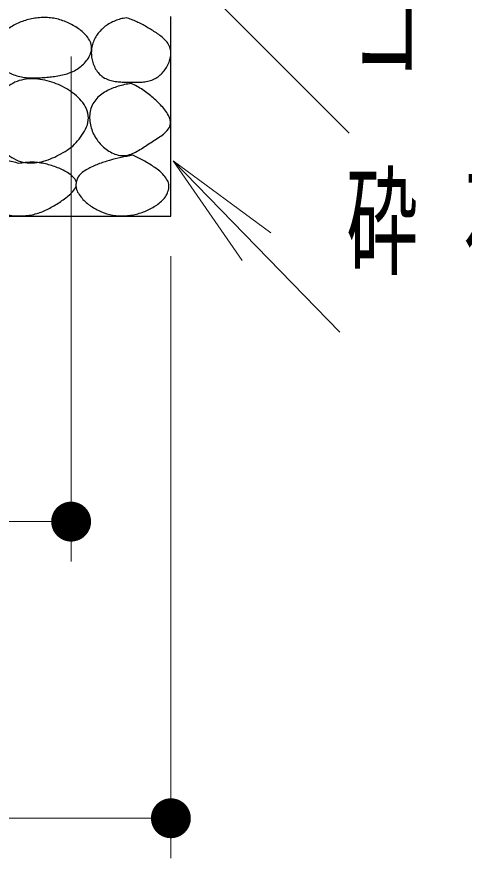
# Model space of a CAD drawing. Units: millimetres on the paper, scale 1:20. Extents: x -385 to 0, y 0 to 267.
# Drawn here: x -78.98 to -67.77, y 51.24 to 72.32 of the extents above; entities that cross this region are included whole.
import ezdxf

# ---------------------------------------------------------------- set-up
doc = ezdxf.new("R2010")
doc.units = ezdxf.units.MM
doc.layers.add('1_20', color=7, linetype='Continuous', lineweight=25)
doc.styles.add('ＭＳ ゴシック', font='')
doc.styles.get('ＭＳ ゴシック').set_extended_font_data('MS Gothic')

# ---------------------------------------------------------------- blocks, each defined once
blk = doc.blocks.new('open_arrow')
at = {"color": 0, "linetype": 'Continuous', "lineweight": -2}
blk.add_lwpolyline([(7.5, 1.25), (0, 0), (7.5, -1.25)], dxfattribs=at)
blk = doc.blocks.new('filled_dot')
at = {"color": 0, "linetype": 'Continuous', "lineweight": -2, "const_width": 1.25}
blk.add_lwpolyline([(-0.625, 0, 1), (0.625, 0, 1)], format="xyb", close=True, dxfattribs=at)

msp = doc.modelspace()

# ---------------------------------------------------------------- linework, layer by layer
at = {"layer": '1_20', "lineweight": 13}
for p, q in [((-77.616, 76.373), (-70.654, 69.411)), ((-77.618, 71.328), (-77.618, 58.676)), ((-73.33, 66.216), (-75.063, 68.715)), ((-75.063, 68.715), (-72.613, 66.914)), ((-75.063, 68.715), (-72.971, 66.565)), ((-70.886, 64.422), (-75.063, 68.715)), ((-75.118, 66.328), (-75.118, 51.245)), ((-77.618, 59.676), (-122.618, 59.676)), ((-75.118, 52.245), (-125.118, 52.245))]:
    msp.add_line(p, q, dxfattribs=at)
at = {"layer": '1_20', "color": 3}
for p, q in [((-75.118, 67.328), (-75.118, 72.328)), ((-125.118, 67.328), (-75.118, 67.328))]:
    msp.add_line(p, q, dxfattribs=at)
at = {"layer": '1_20'}
for points, knots in [([(-78.212, 72.303), (-78.159, 72.299), (-78.106, 72.294), (-78.054, 72.286), (-78.001, 72.277), (-77.949, 72.265), (-77.899, 72.25), (-77.848, 72.235), (-77.798, 72.216), (-77.749, 72.196), (-77.7, 72.176), (-77.652, 72.153), (-77.605, 72.128), (-77.558, 72.103), (-77.512, 72.076), (-77.468, 72.046), (-77.424, 72.017), (-77.381, 71.986), (-77.341, 71.951), (-77.301, 71.916), (-77.261, 71.88), (-77.228, 71.839), (-77.195, 71.798), (-77.162, 71.753), (-77.141, 71.705), (-77.121, 71.658), (-77.105, 71.603), (-77.104, 71.552), (-77.102, 71.5), (-77.115, 71.446), (-77.133, 71.396), (-77.15, 71.347), (-77.178, 71.3), (-77.208, 71.256), (-77.238, 71.213), (-77.273, 71.172), (-77.311, 71.135), (-77.349, 71.098), (-77.39, 71.064), (-77.434, 71.034), (-77.477, 71.004), (-77.524, 70.978), (-77.572, 70.955), (-77.619, 70.932), (-77.67, 70.913), (-77.72, 70.897), (-77.77, 70.881), (-77.822, 70.868), (-77.874, 70.857), (-77.926, 70.845), (-77.978, 70.837), (-78.031, 70.83), (-78.084, 70.822), (-78.136, 70.817), (-78.189, 70.812), (-78.242, 70.807), (-78.295, 70.803), (-78.348, 70.8), (-78.401, 70.797), (-78.454, 70.793), (-78.507, 70.792), (-78.56, 70.792), (-78.613, 70.791), (-78.666, 70.795), (-78.719, 70.798), (-78.772, 70.803), (-78.825, 70.812), (-78.877, 70.82), (-78.929, 70.832), (-78.98, 70.847), (-79.031, 70.862), (-79.081, 70.881), (-79.129, 70.902), (-79.178, 70.924), (-79.225, 70.948), (-79.271, 70.975), (-79.316, 71.003), (-79.361, 71.032), (-79.401, 71.066), (-79.442, 71.1), (-79.482, 71.136), (-79.515, 71.177), (-79.547, 71.219), (-79.58, 71.265), (-79.596, 71.313), (-79.613, 71.362), (-79.62, 71.419), (-79.615, 71.47), (-79.61, 71.521), (-79.589, 71.573), (-79.566, 71.621), (-79.544, 71.668), (-79.512, 71.712), (-79.48, 71.754), (-79.448, 71.796), (-79.412, 71.836), (-79.374, 71.873), (-79.336, 71.91), (-79.296, 71.945), (-79.255, 71.978), (-79.213, 72.011), (-79.169, 72.042), (-79.124, 72.07), (-79.08, 72.098), (-79.033, 72.124), (-78.985, 72.147), (-78.937, 72.17), (-78.888, 72.19), (-78.838, 72.208), (-78.788, 72.226), (-78.737, 72.241), (-78.686, 72.254), (-78.634, 72.267), (-78.582, 72.277), (-78.53, 72.285), (-78.477, 72.293), (-78.424, 72.298), (-78.371, 72.301), (-78.318, 72.304), (-78.265, 72.303), (-78.212, 72.303)], [0, 0, 0, 0, 1, 1, 1, 2, 2, 2, 3, 3, 3, 4, 4, 4, 5, 5, 5, 6, 6, 6, 7, 7, 7, 8, 8, 8, 9, 9, 9, 10, 10, 10, 11, 11, 11, 12, 12, 12, 13, 13, 13, 14, 14, 14, 15, 15, 15, 16, 16, 16, 17, 17, 17, 18, 18, 18, 19, 19, 19, 20, 20, 20, 21, 21, 21, 22, 22, 22, 23, 23, 23, 24, 24, 24, 25, 25, 25, 26, 26, 26, 27, 27, 27, 28, 28, 28, 29, 29, 29, 30, 30, 30, 31, 31, 31, 32, 32, 32, 33, 33, 33, 34, 34, 34, 35, 35, 35, 36, 36, 36, 37, 37, 37, 38, 38, 38, 39, 39, 39, 40, 40, 40, 40]), ([(-76.241, 72.298), (-76.195, 72.284), (-76.15, 72.27), (-76.106, 72.254), (-76.062, 72.237), (-76.018, 72.219), (-75.975, 72.199), (-75.932, 72.179), (-75.89, 72.158), (-75.848, 72.136), (-75.806, 72.114), (-75.765, 72.091), (-75.724, 72.067), (-75.683, 72.044), (-75.642, 72.019), (-75.602, 71.994), (-75.562, 71.97), (-75.521, 71.945), (-75.482, 71.919), (-75.443, 71.892), (-75.404, 71.865), (-75.367, 71.836), (-75.33, 71.806), (-75.293, 71.776), (-75.262, 71.741), (-75.23, 71.706), (-75.198, 71.669), (-75.176, 71.628), (-75.153, 71.588), (-75.135, 71.542), (-75.126, 71.496), (-75.117, 71.451), (-75.117, 71.402), (-75.122, 71.355), (-75.126, 71.308), (-75.138, 71.261), (-75.153, 71.217), (-75.167, 71.172), (-75.187, 71.128), (-75.21, 71.087), (-75.232, 71.045), (-75.258, 71.005), (-75.287, 70.968), (-75.316, 70.931), (-75.349, 70.896), (-75.384, 70.865), (-75.419, 70.834), (-75.458, 70.805), (-75.499, 70.783), (-75.54, 70.76), (-75.585, 70.742), (-75.63, 70.727), (-75.675, 70.713), (-75.722, 70.704), (-75.768, 70.696), (-75.815, 70.689), (-75.862, 70.686), (-75.909, 70.683), (-75.957, 70.681), (-76.004, 70.681), (-76.051, 70.681), (-76.099, 70.681), (-76.146, 70.682), (-76.193, 70.683), (-76.24, 70.684), (-76.288, 70.685), (-76.335, 70.688), (-76.382, 70.691), (-76.429, 70.694), (-76.476, 70.701), (-76.523, 70.707), (-76.57, 70.714), (-76.616, 70.726), (-76.661, 70.738), (-76.707, 70.753), (-76.749, 70.773), (-76.792, 70.794), (-76.833, 70.819), (-76.869, 70.849), (-76.905, 70.879), (-76.937, 70.916), (-76.965, 70.953), (-76.993, 70.991), (-77.016, 71.033), (-77.036, 71.076), (-77.056, 71.119), (-77.072, 71.164), (-77.084, 71.209), (-77.096, 71.255), (-77.105, 71.302), (-77.109, 71.349), (-77.113, 71.396), (-77.113, 71.444), (-77.109, 71.491), (-77.105, 71.537), (-77.096, 71.585), (-77.083, 71.63), (-77.07, 71.675), (-77.053, 71.72), (-77.033, 71.762), (-77.012, 71.805), (-76.988, 71.846), (-76.96, 71.884), (-76.933, 71.923), (-76.902, 71.959), (-76.869, 71.992), (-76.835, 72.026), (-76.799, 72.056), (-76.761, 72.084), (-76.723, 72.113), (-76.683, 72.138), (-76.641, 72.161), (-76.6, 72.184), (-76.557, 72.204), (-76.513, 72.222), (-76.47, 72.239), (-76.425, 72.255), (-76.379, 72.268), (-76.334, 72.28), (-76.287, 72.289), (-76.241, 72.298)], [0, 0, 0, 0, 1, 1, 1, 2, 2, 2, 3, 3, 3, 4, 4, 4, 5, 5, 5, 6, 6, 6, 7, 7, 7, 8, 8, 8, 9, 9, 9, 10, 10, 10, 11, 11, 11, 12, 12, 12, 13, 13, 13, 14, 14, 14, 15, 15, 15, 16, 16, 16, 17, 17, 17, 18, 18, 18, 19, 19, 19, 20, 20, 20, 21, 21, 21, 22, 22, 22, 23, 23, 23, 24, 24, 24, 25, 25, 25, 26, 26, 26, 27, 27, 27, 28, 28, 28, 29, 29, 29, 30, 30, 30, 31, 31, 31, 32, 32, 32, 33, 33, 33, 34, 34, 34, 35, 35, 35, 36, 36, 36, 37, 37, 37, 38, 38, 38, 39, 39, 39, 40, 40, 40, 40]), ([(-77.577, 69.086), (-77.641, 69.04), (-77.704, 68.994), (-77.771, 68.952), (-77.838, 68.911), (-77.906, 68.871), (-77.977, 68.836), (-78.047, 68.801), (-78.12, 68.769), (-78.194, 68.743), (-78.268, 68.717), (-78.344, 68.694), (-78.422, 68.68), (-78.499, 68.667), (-78.579, 68.658), (-78.657, 68.661), (-78.735, 68.664), (-78.815, 68.676), (-78.889, 68.699), (-78.964, 68.722), (-79.036, 68.758), (-79.103, 68.799), (-79.169, 68.84), (-79.232, 68.891), (-79.288, 68.945), (-79.344, 69), (-79.395, 69.061), (-79.439, 69.126), (-79.483, 69.191), (-79.522, 69.261), (-79.552, 69.333), (-79.582, 69.405), (-79.606, 69.482), (-79.619, 69.559), (-79.632, 69.636), (-79.636, 69.717), (-79.631, 69.795), (-79.625, 69.873), (-79.609, 69.952), (-79.586, 70.026), (-79.563, 70.101), (-79.53, 70.175), (-79.492, 70.243), (-79.454, 70.311), (-79.408, 70.377), (-79.356, 70.435), (-79.304, 70.494), (-79.245, 70.549), (-79.181, 70.594), (-79.117, 70.638), (-79.045, 70.676), (-78.972, 70.704), (-78.9, 70.732), (-78.821, 70.75), (-78.744, 70.76), (-78.666, 70.771), (-78.586, 70.772), (-78.508, 70.768), (-78.429, 70.764), (-78.351, 70.751), (-78.274, 70.734), (-78.197, 70.718), (-78.121, 70.695), (-78.047, 70.668), (-77.974, 70.641), (-77.901, 70.609), (-77.831, 70.574), (-77.761, 70.538), (-77.692, 70.498), (-77.628, 70.453), (-77.563, 70.408), (-77.5, 70.36), (-77.444, 70.305), (-77.388, 70.25), (-77.333, 70.19), (-77.292, 70.124), (-77.251, 70.059), (-77.213, 69.984), (-77.197, 69.909), (-77.182, 69.834), (-77.183, 69.751), (-77.197, 69.675), (-77.212, 69.6), (-77.248, 69.525), (-77.285, 69.456), (-77.321, 69.387), (-77.369, 69.323), (-77.418, 69.261), (-77.466, 69.2), (-77.522, 69.143), (-77.577, 69.086)], [0, 0, 0, 0, 1, 1, 1, 2, 2, 2, 3, 3, 3, 4, 4, 4, 5, 5, 5, 6, 6, 6, 7, 7, 7, 8, 8, 8, 9, 9, 9, 10, 10, 10, 11, 11, 11, 12, 12, 12, 13, 13, 13, 14, 14, 14, 15, 15, 15, 16, 16, 16, 17, 17, 17, 18, 18, 18, 19, 19, 19, 20, 20, 20, 21, 21, 21, 22, 22, 22, 23, 23, 23, 24, 24, 24, 25, 25, 25, 26, 26, 26, 27, 27, 27, 28, 28, 28, 29, 29, 29, 30, 30, 30, 30]), ([(-76.114, 70.651), (-76.063, 70.628), (-76.013, 70.605), (-75.964, 70.579), (-75.916, 70.552), (-75.868, 70.523), (-75.822, 70.493), (-75.776, 70.462), (-75.732, 70.429), (-75.688, 70.395), (-75.644, 70.361), (-75.602, 70.326), (-75.56, 70.289), (-75.518, 70.253), (-75.477, 70.216), (-75.438, 70.177), (-75.398, 70.138), (-75.359, 70.098), (-75.323, 70.056), (-75.287, 70.015), (-75.251, 69.972), (-75.222, 69.925), (-75.192, 69.879), (-75.161, 69.829), (-75.146, 69.778), (-75.132, 69.726), (-75.122, 69.665), (-75.133, 69.614), (-75.145, 69.563), (-75.18, 69.514), (-75.214, 69.471), (-75.248, 69.429), (-75.295, 69.395), (-75.338, 69.361), (-75.381, 69.327), (-75.429, 69.297), (-75.475, 69.266), (-75.521, 69.236), (-75.568, 69.207), (-75.615, 69.177), (-75.661, 69.147), (-75.707, 69.116), (-75.754, 69.086), (-75.8, 69.056), (-75.846, 69.024), (-75.893, 68.996), (-75.94, 68.967), (-75.988, 68.938), (-76.038, 68.915), (-76.088, 68.892), (-76.141, 68.87), (-76.194, 68.859), (-76.248, 68.847), (-76.305, 68.843), (-76.359, 68.847), (-76.413, 68.851), (-76.469, 68.866), (-76.52, 68.884), (-76.572, 68.902), (-76.622, 68.928), (-76.669, 68.957), (-76.716, 68.986), (-76.761, 69.02), (-76.803, 69.056), (-76.844, 69.092), (-76.883, 69.132), (-76.919, 69.175), (-76.954, 69.217), (-76.986, 69.263), (-77.014, 69.31), (-77.042, 69.358), (-77.067, 69.408), (-77.087, 69.459), (-77.107, 69.511), (-77.123, 69.564), (-77.134, 69.618), (-77.145, 69.672), (-77.152, 69.728), (-77.154, 69.783), (-77.155, 69.838), (-77.151, 69.895), (-77.141, 69.948), (-77.13, 70.002), (-77.114, 70.057), (-77.091, 70.106), (-77.068, 70.156), (-77.036, 70.203), (-77.002, 70.246), (-76.967, 70.288), (-76.925, 70.326), (-76.882, 70.361), (-76.839, 70.396), (-76.792, 70.426), (-76.744, 70.453), (-76.696, 70.48), (-76.646, 70.504), (-76.595, 70.526), (-76.544, 70.547), (-76.491, 70.565), (-76.438, 70.582), (-76.386, 70.598), (-76.332, 70.611), (-76.278, 70.623), (-76.224, 70.635), (-76.169, 70.643), (-76.114, 70.651)], [0, 0, 0, 0, 1, 1, 1, 2, 2, 2, 3, 3, 3, 4, 4, 4, 5, 5, 5, 6, 6, 6, 7, 7, 7, 8, 8, 8, 9, 9, 9, 10, 10, 10, 11, 11, 11, 12, 12, 12, 13, 13, 13, 14, 14, 14, 15, 15, 15, 16, 16, 16, 17, 17, 17, 18, 18, 18, 19, 19, 19, 20, 20, 20, 21, 21, 21, 22, 22, 22, 23, 23, 23, 24, 24, 24, 25, 25, 25, 26, 26, 26, 27, 27, 27, 28, 28, 28, 29, 29, 29, 30, 30, 30, 31, 31, 31, 32, 32, 32, 33, 33, 33, 34, 34, 34, 35, 35, 35, 35]), ([(-78.928, 68.647), (-78.876, 68.656), (-78.824, 68.665), (-78.772, 68.67), (-78.719, 68.676), (-78.666, 68.679), (-78.613, 68.679), (-78.561, 68.679), (-78.508, 68.676), (-78.455, 68.671), (-78.403, 68.665), (-78.35, 68.656), (-78.299, 68.646), (-78.247, 68.635), (-78.196, 68.622), (-78.145, 68.607), (-78.095, 68.592), (-78.044, 68.575), (-77.995, 68.556), (-77.946, 68.538), (-77.897, 68.517), (-77.849, 68.495), (-77.802, 68.472), (-77.754, 68.448), (-77.71, 68.42), (-77.665, 68.391), (-77.619, 68.362), (-77.583, 68.325), (-77.547, 68.288), (-77.505, 68.244), (-77.492, 68.197), (-77.48, 68.15), (-77.488, 68.09), (-77.506, 68.043), (-77.525, 67.997), (-77.565, 67.956), (-77.601, 67.917), (-77.636, 67.879), (-77.678, 67.845), (-77.719, 67.812), (-77.761, 67.779), (-77.804, 67.749), (-77.847, 67.719), (-77.891, 67.689), (-77.935, 67.66), (-77.98, 67.632), (-78.025, 67.604), (-78.07, 67.577), (-78.116, 67.551), (-78.162, 67.526), (-78.209, 67.501), (-78.257, 67.479), (-78.305, 67.457), (-78.354, 67.436), (-78.404, 67.419), (-78.454, 67.401), (-78.504, 67.386), (-78.556, 67.374), (-78.607, 67.361), (-78.659, 67.352), (-78.711, 67.345), (-78.764, 67.339), (-78.817, 67.335), (-78.869, 67.333), (-78.922, 67.332), (-78.975, 67.333), (-79.028, 67.337), (-79.08, 67.341), (-79.133, 67.348), (-79.185, 67.358), (-79.237, 67.367), (-79.288, 67.38), (-79.339, 67.395), (-79.389, 67.411), (-79.439, 67.429), (-79.487, 67.45), (-79.535, 67.472), (-79.583, 67.496), (-79.628, 67.523), (-79.673, 67.551), (-79.716, 67.581), (-79.757, 67.614), (-79.798, 67.647), (-79.838, 67.683), (-79.873, 67.722), (-79.908, 67.761), (-79.942, 67.803), (-79.968, 67.848), (-79.995, 67.893), (-80.019, 67.943), (-80.032, 67.993), (-80.046, 68.043), (-80.052, 68.098), (-80.049, 68.149), (-80.046, 68.201), (-80.032, 68.255), (-80.014, 68.303), (-79.995, 68.352), (-79.969, 68.4), (-79.939, 68.443), (-79.909, 68.486), (-79.873, 68.526), (-79.834, 68.561), (-79.794, 68.595), (-79.749, 68.624), (-79.702, 68.648), (-79.655, 68.671), (-79.603, 68.687), (-79.552, 68.699), (-79.501, 68.711), (-79.448, 68.717), (-79.395, 68.719), (-79.343, 68.722), (-79.29, 68.719), (-79.237, 68.714), (-79.185, 68.709), (-79.132, 68.7), (-79.081, 68.689), (-79.029, 68.678), (-78.979, 68.662), (-78.928, 68.647)], [0, 0, 0, 0, 1, 1, 1, 2, 2, 2, 3, 3, 3, 4, 4, 4, 5, 5, 5, 6, 6, 6, 7, 7, 7, 8, 8, 8, 9, 9, 9, 10, 10, 10, 11, 11, 11, 12, 12, 12, 13, 13, 13, 14, 14, 14, 15, 15, 15, 16, 16, 16, 17, 17, 17, 18, 18, 18, 19, 19, 19, 20, 20, 20, 21, 21, 21, 22, 22, 22, 23, 23, 23, 24, 24, 24, 25, 25, 25, 26, 26, 26, 27, 27, 27, 28, 28, 28, 29, 29, 29, 30, 30, 30, 31, 31, 31, 32, 32, 32, 33, 33, 33, 34, 34, 34, 35, 35, 35, 36, 36, 36, 37, 37, 37, 38, 38, 38, 39, 39, 39, 40, 40, 40, 40]), ([(-76.073, 68.854), (-75.983, 68.811), (-75.893, 68.769), (-75.806, 68.721), (-75.719, 68.673), (-75.631, 68.624), (-75.55, 68.567), (-75.469, 68.51), (-75.383, 68.452), (-75.319, 68.379), (-75.256, 68.305), (-75.182, 68.215), (-75.169, 68.126), (-75.155, 68.036), (-75.191, 67.925), (-75.237, 67.843), (-75.283, 67.76), (-75.367, 67.69), (-75.444, 67.63), (-75.521, 67.569), (-75.611, 67.52), (-75.701, 67.479), (-75.79, 67.437), (-75.886, 67.404), (-75.982, 67.38), (-76.078, 67.356), (-76.178, 67.34), (-76.277, 67.335), (-76.375, 67.331), (-76.477, 67.336), (-76.574, 67.353), (-76.671, 67.37), (-76.769, 67.4), (-76.86, 67.437), (-76.951, 67.475), (-77.041, 67.524), (-77.121, 67.58), (-77.202, 67.637), (-77.283, 67.702), (-77.345, 67.777), (-77.406, 67.853), (-77.476, 67.944), (-77.491, 68.034), (-77.507, 68.124), (-77.485, 68.238), (-77.438, 68.317), (-77.391, 68.396), (-77.293, 68.454), (-77.21, 68.506), (-77.127, 68.559), (-77.032, 68.595), (-76.939, 68.632), (-76.847, 68.668), (-76.751, 68.697), (-76.656, 68.724), (-76.56, 68.752), (-76.463, 68.775), (-76.366, 68.797), (-76.269, 68.818), (-76.171, 68.836), (-76.073, 68.854)], [0, 0, 0, 0, 1, 1, 1, 2, 2, 2, 3, 3, 3, 4, 4, 4, 5, 5, 5, 6, 6, 6, 7, 7, 7, 8, 8, 8, 9, 9, 9, 10, 10, 10, 11, 11, 11, 12, 12, 12, 13, 13, 13, 14, 14, 14, 15, 15, 15, 16, 16, 16, 17, 17, 17, 18, 18, 18, 19, 19, 19, 20, 20, 20, 20])]:
    msp.add_open_spline(points, degree=3, knots=knots, dxfattribs=at)

# ---------------------------------------------------------------- block references
at = {"layer": '1_20', "lineweight": 13}
for name, p, xscale, yscale, rotation in [('open_arrow', (-70.886, 64.422), 0.001, 0.001, 134.2), ('filled_dot', (-77.618, 59.676), 0.4, 0.4, 180), ('filled_dot', (-75.118, 52.245), 0.4, 0.4, 180)]:
    msp.add_blockref(name, p, dxfattribs=dict(at, xscale=xscale, yscale=yscale, rotation=rotation))

# ---------------------------------------------------------------- texts
at = {"layer": '1_20', "char_height": 2.199, "attachment_point": 4, "style": 'ＭＳ ゴシック'}
for s, insert in [('\\T1.64;\\W0.6;コンクリート', (-70.607, 72.061)), ('\\T1.64;\\W0.6;砕石', (-70.723, 67.072))]:
    msp.add_mtext(s, dxfattribs=dict(at, insert=insert))

doc.saveas('drawing.dxf')
